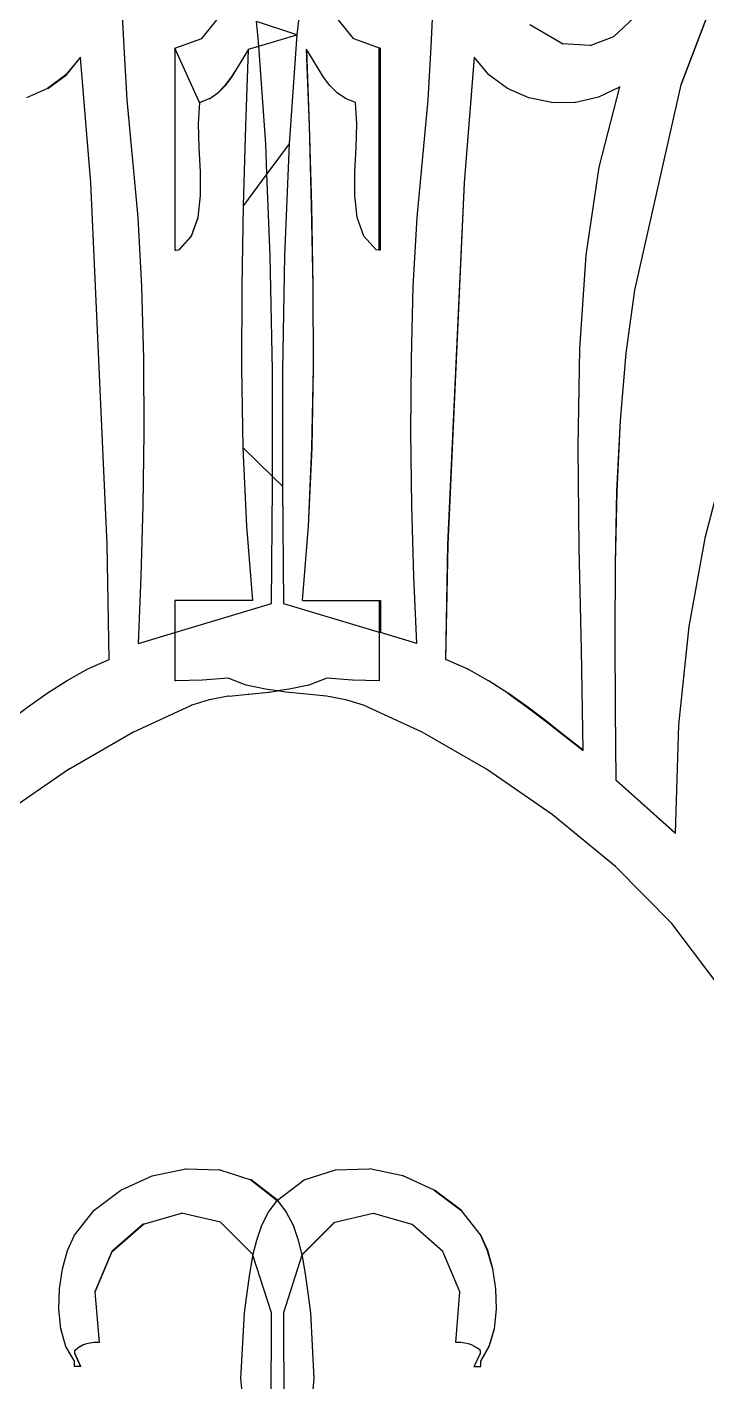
# Model space of a CAD drawing. Header units: inches. Extents: x 3672 to 10975, y -27382 to -746.
# Drawn here: x 4396.46 to 4400.18, y -26882.19 to -26874.79 of the extents above; entities that cross this region are included whole.
import ezdxf

# ---------------------------------------------------------------- set-up
doc = ezdxf.new("R2010")
doc.units = ezdxf.units.IN
doc.header["$LTSCALE"] = 17
doc.header["$MEASUREMENT"] = 0

msp = doc.modelspace()

# ---------------------------------------------------------------- linework, layer by layer
for p, q in [((4400.0348, -26875.1015), (4400.3966, -26874.149)), ((4397.9943, -26874.2786), (4397.9336, -26874.8293)), ((4400.3018, -26874.393), (4400.0327, -26875.1015)), ((4396.9721, -26874.6142), (4396.9861, -26874.8953)), ((4396.9882, -26874.8953), (4396.9743, -26874.6142)), ((4398.6676, -26874.8953), (4398.6815, -26874.6142)), ((4397.4135, -26874.8492), (4397.5353, -26874.6973)), ((4398.1184, -26874.6973), (4398.2401, -26874.8492)), ((4398.2423, -26874.8492), (4398.1205, -26874.6973)), ((4399.6667, -26874.8378), (4399.7745, -26874.7381)), ((4397.9336, -26874.8293), (4397.712, -26874.7559)), ((4397.7201, -26874.8293), (4397.712, -26874.7559)), ((4399.3857, -26874.8777), (4399.2077, -26874.7735)), ((4397.2665, -26874.9024), (4397.4135, -26874.8492)), ((4397.6691, -26874.907), (4397.7245, -26874.8907)), ((4397.7245, -26874.8907), (4397.7201, -26874.8293)), ((4397.7245, -26874.8907), (4397.9336, -26874.8293)), ((4397.7626, -26875.4245), (4397.7245, -26874.8907)), ((4397.9336, -26874.8293), (4397.8911, -26875.4245)), ((4398.2423, -26874.8492), (4398.2401, -26874.8492)), ((4398.2423, -26874.8492), (4398.3828, -26874.9009)), ((4399.3857, -26874.8777), (4399.3879, -26874.8777)), ((4399.536, -26874.8881), (4399.3879, -26874.8777)), ((4399.536, -26874.8881), (4399.6667, -26874.8378)), ((4396.7504, -26874.9509), (4396.6707, -26875.0481)), ((4396.6728, -26875.0481), (4396.7506, -26874.9533)), ((4396.7506, -26874.9533), (4396.7504, -26874.9509)), ((4396.8065, -26875.6389), (4396.7506, -26874.9533)), ((4396.9861, -26874.8953), (4397.0036, -26875.1836)), ((4396.9882, -26874.8953), (4396.9861, -26874.8953)), ((4397.0057, -26875.1836), (4396.9882, -26874.8953)), ((4397.2665, -26874.9024), (4397.2665, -26876.0061)), ((4397.3999, -26875.1997), (4397.2665, -26874.9024)), ((4397.6372, -26874.9584), (4397.6063, -26875.0101)), ((4397.6085, -26875.0101), (4397.6394, -26874.9584)), ((4397.6691, -26874.907), (4397.6372, -26874.9584)), ((4397.6394, -26874.9584), (4397.6372, -26874.9584)), ((4397.6394, -26874.9584), (4397.669, -26874.9107)), ((4397.6542, -26875.3266), (4397.669, -26874.9107)), ((4397.669, -26874.9107), (4397.6691, -26874.907)), ((4397.9845, -26874.907), (4397.9994, -26875.3266)), ((4397.9868, -26874.9107), (4397.9845, -26874.907)), ((4398.0016, -26875.3266), (4397.9868, -26874.9107)), ((4398.0165, -26874.9584), (4397.9868, -26874.9107)), ((4398.0474, -26875.0101), (4398.0165, -26874.9584)), ((4398.3893, -26874.9024), (4398.3828, -26874.9009)), ((4398.3828, -26874.9169), (4398.3828, -26874.9009)), ((4398.3828, -26874.9169), (4398.3893, -26874.9024)), ((4398.3828, -26876.0058), (4398.3828, -26874.9169)), ((4398.3893, -26874.9024), (4398.3893, -26876.0061)), ((4398.6501, -26875.1836), (4398.6676, -26874.8953)), ((4398.9033, -26874.9509), (4398.8472, -26875.6389)), ((4398.8493, -26875.6389), (4398.9052, -26874.9533)), ((4398.9052, -26874.9533), (4398.9033, -26874.9509)), ((4398.983, -26875.0481), (4398.9052, -26874.9533)), ((4397.6063, -26875.0101), (4397.5745, -26875.0598)), ((4397.5767, -26875.0598), (4397.6085, -26875.0101)), ((4397.6063, -26875.0101), (4397.6085, -26875.0101)), ((4398.0792, -26875.0598), (4398.0474, -26875.0101)), ((4396.6707, -26875.0481), (4396.5696, -26875.1225)), ((4396.5718, -26875.1225), (4396.6728, -26875.0481)), ((4396.6728, -26875.0481), (4396.6707, -26875.0481)), ((4397.5399, -26875.1057), (4397.5005, -26875.1456)), ((4397.5026, -26875.1456), (4397.542, -26875.1057)), ((4397.5745, -26875.0598), (4397.5399, -26875.1057)), ((4397.5399, -26875.1057), (4397.542, -26875.1057)), ((4397.542, -26875.1057), (4397.5767, -26875.0598)), ((4397.5745, -26875.0598), (4397.5767, -26875.0598)), ((4398.1138, -26875.1057), (4398.0792, -26875.0598)), ((4398.1532, -26875.1456), (4398.1138, -26875.1057)), ((4399.0841, -26875.1225), (4398.983, -26875.0481)), ((4399.5841, -26875.1689), (4399.6996, -26875.1131)), ((4399.5851, -26875.5517), (4399.6996, -26875.1131)), ((4399.6996, -26875.1131), (4399.6999, -26875.1119)), ((4400.0327, -26875.1015), (4399.7784, -26876.2245)), ((4399.7806, -26876.2245), (4400.0348, -26875.1015)), ((4400.0327, -26875.1015), (4400.0348, -26875.1015)), ((4396.5696, -26875.1225), (4396.4553, -26875.1729)), ((4396.5718, -26875.1225), (4396.5696, -26875.1225)), ((4397.0036, -26875.1836), (4397.0631, -26875.8279)), ((4397.0057, -26875.1836), (4397.0036, -26875.1836)), ((4397.0653, -26875.8279), (4397.0057, -26875.1836)), ((4397.402, -26875.1997), (4397.4544, -26875.1776)), ((4397.4544, -26875.1776), (4397.4566, -26875.1776)), ((4397.4566, -26875.1776), (4397.5005, -26875.1456)), ((4397.5005, -26875.1456), (4397.5026, -26875.1456)), ((4398.1992, -26875.1776), (4398.1532, -26875.1456)), ((4398.2538, -26875.1997), (4398.1992, -26875.1776)), ((4398.5905, -26875.8279), (4398.6501, -26875.1836)), ((4399.2005, -26875.1729), (4399.0841, -26875.1225)), ((4399.3263, -26875.1983), (4399.2005, -26875.1729)), ((4399.4576, -26875.1973), (4399.582, -26875.1689)), ((4399.582, -26875.1689), (4399.5841, -26875.1689)), ((4397.3999, -26875.1997), (4397.3932, -26875.3158)), ((4397.3953, -26875.3158), (4397.402, -26875.1997)), ((4397.3999, -26875.1997), (4397.402, -26875.1997)), ((4398.2605, -26875.3158), (4398.2538, -26875.1997)), ((4399.3263, -26875.1983), (4399.3285, -26875.1983)), ((4399.3285, -26875.1983), (4399.4555, -26875.1973)), ((4399.4555, -26875.1973), (4399.4576, -26875.1973)), ((4397.3932, -26875.3158), (4397.3972, -26875.4443)), ((4397.3932, -26875.3158), (4397.3953, -26875.3158)), ((4397.3994, -26875.4443), (4397.3953, -26875.3158)), ((4397.6416, -26875.7613), (4397.6542, -26875.3266)), ((4397.9994, -26875.3266), (4398.0121, -26875.7613)), ((4398.0016, -26875.3266), (4397.9994, -26875.3266)), ((4398.0142, -26875.7613), (4398.0016, -26875.3266)), ((4398.2565, -26875.4443), (4398.2605, -26875.3158)), ((4397.3972, -26875.4443), (4397.3994, -26875.4443)), ((4397.3972, -26875.4443), (4397.4037, -26875.5776)), ((4397.4058, -26875.5776), (4397.3994, -26875.4443)), ((4397.7693, -26875.5889), (4397.7626, -26875.4245)), ((4397.8911, -26875.4245), (4397.7693, -26875.5889)), ((4397.8911, -26875.4245), (4397.8659, -26876.0368)), ((4398.25, -26875.5776), (4398.2565, -26875.4443)), ((4399.515, -26876.0328), (4399.5851, -26875.5517)), ((4397.4037, -26875.5776), (4397.4058, -26875.5776)), ((4397.4037, -26875.5776), (4397.4043, -26875.7079)), ((4397.4064, -26875.7079), (4397.4058, -26875.5776)), ((4397.7693, -26875.5889), (4397.6416, -26875.7613)), ((4397.7877, -26876.0368), (4397.7693, -26875.5889)), ((4398.2494, -26875.7079), (4398.25, -26875.5776)), ((4396.8962, -26877.6152), (4396.8065, -26875.6389)), ((4397.4043, -26875.7079), (4397.3907, -26875.8277)), ((4397.3928, -26875.8277), (4397.4064, -26875.7079)), ((4397.4043, -26875.7079), (4397.4064, -26875.7079)), ((4398.263, -26875.8277), (4398.2494, -26875.7079)), ((4398.8472, -26875.6389), (4398.7574, -26877.6152)), ((4398.7596, -26877.6152), (4398.8493, -26875.6389)), ((4398.8493, -26875.6389), (4398.8472, -26875.6389)), ((4397.6335, -26876.2042), (4397.6416, -26875.7613)), ((4398.0121, -26875.7613), (4398.0202, -26876.2042)), ((4398.0142, -26875.7613), (4398.0121, -26875.7613)), ((4398.0223, -26876.2042), (4398.0142, -26875.7613)), ((4397.0631, -26875.8279), (4397.0839, -26876.2053)), ((4397.0653, -26875.8279), (4397.0631, -26875.8279)), ((4397.0861, -26876.2053), (4397.0653, -26875.8279)), ((4397.3907, -26875.8277), (4397.3546, -26875.9292)), ((4397.3567, -26875.9292), (4397.3928, -26875.8277)), ((4397.3907, -26875.8277), (4397.3928, -26875.8277)), ((4398.2991, -26875.9292), (4398.263, -26875.8277)), ((4398.5698, -26876.2053), (4398.5905, -26875.8279)), ((4397.3546, -26875.9292), (4397.2877, -26876.0049)), ((4397.2898, -26876.0049), (4397.3567, -26875.9292)), ((4397.3546, -26875.9292), (4397.3567, -26875.9292)), ((4398.366, -26876.0049), (4398.2991, -26875.9292)), ((4397.2665, -26876.0061), (4397.273, -26876.0058)), ((4397.273, -26876.0058), (4397.2877, -26876.0049)), ((4397.2877, -26876.0049), (4397.2898, -26876.0049)), ((4398.3828, -26876.0058), (4398.366, -26876.0049)), ((4398.3893, -26876.0061), (4398.3828, -26876.0058)), ((4397.799, -26876.6624), (4397.7877, -26876.0368)), ((4397.8659, -26876.0368), (4397.8546, -26876.6624)), ((4399.4799, -26876.5462), (4399.515, -26876.0328)), ((4397.0839, -26876.2053), (4397.0946, -26876.6001)), ((4397.0861, -26876.2053), (4397.0839, -26876.2053)), ((4397.0967, -26876.6001), (4397.0861, -26876.2053)), ((4397.6322, -26876.6485), (4397.6335, -26876.2042)), ((4398.0202, -26876.2042), (4398.0215, -26876.6485)), ((4398.0223, -26876.2042), (4398.0202, -26876.2042)), ((4398.0236, -26876.6485), (4398.0223, -26876.2042)), ((4398.5591, -26876.6001), (4398.5698, -26876.2053)), ((4399.7784, -26876.2245), (4399.7314, -26876.5692)), ((4399.7336, -26876.5692), (4399.7806, -26876.2245)), ((4399.7784, -26876.2245), (4399.7806, -26876.2245)), ((4399.4703, -26877.0828), (4399.4799, -26876.5462)), ((4399.7314, -26876.5692), (4399.7, -26876.9378)), ((4399.7022, -26876.9378), (4399.7336, -26876.5692)), ((4399.7314, -26876.5692), (4399.7336, -26876.5692)), ((4397.0946, -26876.6001), (4397.0966, -26877.0025)), ((4397.0967, -26876.6001), (4397.0946, -26876.6001)), ((4397.0987, -26877.0025), (4397.0967, -26876.6001)), ((4397.6399, -26877.0876), (4397.6322, -26876.6485)), ((4397.7999, -26877.2444), (4397.799, -26876.6624)), ((4397.8546, -26876.6624), (4397.8537, -26877.2972)), ((4398.0215, -26876.6485), (4398.0137, -26877.0876)), ((4398.0159, -26877.0876), (4398.0236, -26876.6485)), ((4398.0236, -26876.6485), (4398.0215, -26876.6485)), ((4398.5571, -26877.0025), (4398.5591, -26876.6001)), ((4399.7, -26876.9378), (4399.6815, -26877.3236)), ((4399.6836, -26877.3236), (4399.7022, -26876.9378)), ((4399.7, -26876.9378), (4399.7022, -26876.9378)), ((4397.0966, -26877.0025), (4397.0913, -26877.4027)), ((4397.0935, -26877.4027), (4397.0987, -26877.0025)), ((4397.0987, -26877.0025), (4397.0966, -26877.0025)), ((4398.5624, -26877.4027), (4398.5571, -26877.0025)), ((4397.659, -26877.5145), (4397.6399, -26877.0876)), ((4397.6399, -26877.0876), (4397.7999, -26877.2444)), ((4398.0137, -26877.0876), (4397.9947, -26877.5145)), ((4397.9969, -26877.5145), (4398.0159, -26877.0876)), ((4398.0159, -26877.0876), (4398.0137, -26877.0876)), ((4399.4765, -26877.6337), (4399.4703, -26877.0828)), ((4400.1677, -26877.5723), (4400.2859, -26877.1205)), ((4397.7999, -26877.2444), (4397.8537, -26877.2972)), ((4397.7999, -26877.2972), (4397.7999, -26877.2444)), ((4397.7938, -26877.9372), (4397.7999, -26877.2972)), ((4397.8537, -26877.2972), (4397.8599, -26877.9372)), ((4399.6815, -26877.3236), (4399.6728, -26877.7198)), ((4399.675, -26877.7198), (4399.6836, -26877.3236)), ((4399.6815, -26877.3236), (4399.6836, -26877.3236)), ((4397.0913, -26877.4027), (4397.0802, -26877.7908)), ((4397.0823, -26877.7908), (4397.0935, -26877.4027)), ((4397.0935, -26877.4027), (4397.0913, -26877.4027)), ((4398.5735, -26877.7908), (4398.5624, -26877.4027)), ((4397.6916, -26877.9226), (4397.659, -26877.5145)), ((4397.9947, -26877.5145), (4397.9621, -26877.9226)), ((4397.9643, -26877.9226), (4397.9969, -26877.5145)), ((4397.9969, -26877.5145), (4397.9947, -26877.5145)), ((4396.9075, -26878.2446), (4396.8962, -26877.6152)), ((4398.7574, -26877.6152), (4398.7462, -26878.2446)), ((4398.7484, -26878.2446), (4398.7596, -26877.6152)), ((4398.7574, -26877.6152), (4398.7596, -26877.6152)), ((4399.4889, -26878.1899), (4399.4765, -26877.6337)), ((4400.0781, -26878.0633), (4400.1677, -26877.5723)), ((4399.6728, -26877.7198), (4399.6711, -26878.1197)), ((4399.6728, -26877.7198), (4399.675, -26877.7198)), ((4399.6733, -26878.1197), (4399.675, -26877.7198)), ((4397.0802, -26877.7908), (4397.0645, -26878.1568)), ((4397.0667, -26878.1561), (4397.0823, -26877.7908)), ((4397.0823, -26877.7908), (4397.0802, -26877.7908)), ((4398.5891, -26878.1561), (4398.5735, -26877.7908)), ((4397.2663, -26877.9226), (4397.2663, -26878.0961)), ((4397.6916, -26877.9226), (4397.2663, -26877.9226)), ((4397.9643, -26877.9226), (4397.9621, -26877.9226)), ((4397.9643, -26877.9226), (4398.3828, -26877.9226)), ((4398.3828, -26877.9226), (4398.3895, -26877.9226)), ((4398.3828, -26877.9226), (4398.3829, -26878.0941)), ((4398.3895, -26877.9226), (4398.3896, -26878.0967)), ((4397.2663, -26878.0961), (4397.7938, -26877.9372)), ((4397.8599, -26877.9372), (4398.3829, -26878.0941)), ((4400.0216, -26878.6018), (4400.0781, -26878.0633)), ((4397.0667, -26878.1561), (4397.2663, -26878.0961)), ((4397.2663, -26878.0961), (4397.2662, -26878.3602)), ((4398.3896, -26878.0967), (4398.3829, -26878.0941)), ((4398.3829, -26878.0941), (4398.3831, -26878.3602)), ((4398.5891, -26878.1561), (4398.3896, -26878.0967)), ((4399.6711, -26878.1197), (4399.6733, -26878.1197)), ((4399.6711, -26878.1197), (4399.6736, -26878.5165)), ((4399.6758, -26878.5165), (4399.6733, -26878.1197)), ((4397.0645, -26878.1568), (4397.0667, -26878.1561)), ((4399.4979, -26878.7406), (4399.4889, -26878.1899)), ((4396.6768, -26878.3583), (4396.7901, -26878.2961)), ((4396.7901, -26878.2961), (4396.9075, -26878.2446)), ((4398.7462, -26878.2446), (4398.7484, -26878.2446)), ((4398.8636, -26878.2961), (4398.7484, -26878.2446)), ((4398.8636, -26878.2961), (4398.8657, -26878.2961)), ((4398.9769, -26878.3583), (4398.8657, -26878.2961)), ((4396.5672, -26878.4287), (4396.6768, -26878.3583)), ((4397.2706, -26878.3602), (4397.2662, -26878.3602)), ((4397.4168, -26878.3575), (4397.2706, -26878.3602)), ((4397.5569, -26878.3471), (4397.4168, -26878.3575)), ((4397.6558, -26878.3838), (4397.5569, -26878.3471)), ((4398.0967, -26878.3471), (4397.9978, -26878.3838)), ((4398.2369, -26878.3575), (4398.0967, -26878.3471)), ((4398.3831, -26878.3602), (4398.2369, -26878.3575)), ((4398.9769, -26878.3583), (4398.979, -26878.3583)), ((4399.0865, -26878.4287), (4398.979, -26878.3583)), ((4396.4607, -26878.5048), (4396.5672, -26878.4287)), ((4397.5581, -26878.4456), (4397.4552, -26878.4641)), ((4397.5603, -26878.4456), (4397.5581, -26878.4456)), ((4397.5603, -26878.4456), (4397.6683, -26878.4332)), ((4397.7623, -26878.4071), (4397.6558, -26878.3838)), ((4397.6705, -26878.4332), (4397.6683, -26878.4332)), ((4397.6705, -26878.4332), (4397.7804, -26878.422)), ((4397.8268, -26878.4158), (4397.7623, -26878.4071)), ((4397.7826, -26878.422), (4397.7804, -26878.422)), ((4397.7826, -26878.422), (4397.8268, -26878.4158)), ((4397.8268, -26878.4158), (4397.8279, -26878.4159)), ((4397.8914, -26878.4071), (4397.8279, -26878.4159)), ((4397.8732, -26878.422), (4397.8279, -26878.4159)), ((4397.9854, -26878.4332), (4397.8732, -26878.422)), ((4397.9978, -26878.3838), (4397.8914, -26878.4071)), ((4398.0956, -26878.4456), (4397.9854, -26878.4332)), ((4398.2007, -26878.4641), (4398.0956, -26878.4456)), ((4399.0865, -26878.4287), (4399.0887, -26878.4287)), ((4399.0865, -26878.4287), (4399.193, -26878.5048)), ((4399.1951, -26878.5048), (4399.0887, -26878.4287)), ((4396.3569, -26878.5841), (4396.4607, -26878.5048)), ((4397.0382, -26878.6418), (4397.3562, -26878.4935)), ((4397.3584, -26878.4935), (4397.3562, -26878.4935)), ((4397.453, -26878.4641), (4397.3584, -26878.4935)), ((4397.4552, -26878.4641), (4397.453, -26878.4641)), ((4398.2974, -26878.4935), (4398.2007, -26878.4641)), ((4398.6177, -26878.6418), (4398.2974, -26878.4935)), ((4399.193, -26878.5048), (4399.2967, -26878.5841)), ((4399.193, -26878.5048), (4399.1951, -26878.5048)), ((4399.2989, -26878.5841), (4399.1951, -26878.5048)), ((4399.6736, -26878.5165), (4399.6758, -26878.5165)), ((4399.6736, -26878.5165), (4399.6774, -26878.9034)), ((4399.6796, -26878.9034), (4399.6758, -26878.5165)), ((4399.2967, -26878.5841), (4399.3982, -26878.6641)), ((4399.2967, -26878.5841), (4399.2989, -26878.5841)), ((4399.4004, -26878.6641), (4399.2989, -26878.5841)), ((4396.6863, -26878.8445), (4397.036, -26878.6418)), ((4397.0382, -26878.6418), (4397.036, -26878.6418)), ((4398.9695, -26878.8445), (4398.6177, -26878.6418)), ((4399.3982, -26878.6641), (4399.4004, -26878.6641)), ((4399.3982, -26878.6641), (4399.4979, -26878.7424)), ((4399.4979, -26878.7406), (4399.4004, -26878.6641)), ((4400.0028, -26879.1943), (4400.0216, -26878.6018)), ((4399.4979, -26878.7424), (4399.4979, -26878.7406)), ((4396.326, -26879.0923), (4396.6842, -26878.8445)), ((4396.6863, -26878.8445), (4396.6842, -26878.8445)), ((4399.3298, -26879.0923), (4398.9695, -26878.8445)), ((4399.6774, -26878.9034), (4399.6796, -26878.9034)), ((4399.6774, -26878.9034), (4400.0028, -26879.1962)), ((4400.0028, -26879.1943), (4399.6796, -26878.9034)), ((4399.6757, -26879.3762), (4399.3298, -26879.0923)), ((4400.0028, -26879.1962), (4400.0028, -26879.1943)), ((4399.9839, -26879.6869), (4399.6757, -26879.3762)), ((4400.2315, -26880.0155), (4399.9839, -26879.6869)), ((4397.1412, -26881.0673), (4397.3252, -26881.0285)), ((4397.3274, -26881.0285), (4397.3252, -26881.0285)), ((4397.3274, -26881.0285), (4397.5093, -26881.034)), ((4397.5115, -26881.034), (4397.5093, -26881.034)), ((4397.5115, -26881.034), (4397.6809, -26881.0898)), ((4397.9727, -26881.0898), (4398.1444, -26881.034)), ((4398.1444, -26881.034), (4398.3285, -26881.0285)), ((4398.3285, -26881.0285), (4398.3306, -26881.0285)), ((4398.5124, -26881.0673), (4398.3306, -26881.0285)), ((4396.9701, -26881.1447), (4397.1412, -26881.0673)), ((4397.6831, -26881.0898), (4397.6809, -26881.0898)), ((4397.6809, -26881.0898), (4397.8262, -26881.2017)), ((4397.8279, -26881.2004), (4397.6831, -26881.0898)), ((4397.8279, -26881.2004), (4397.9727, -26881.0898)), ((4398.5124, -26881.0673), (4398.5146, -26881.0673)), ((4398.6836, -26881.1447), (4398.5146, -26881.0673)), ((4396.8244, -26881.2549), (4396.9701, -26881.1447)), ((4398.6836, -26881.1447), (4398.6858, -26881.1447)), ((4398.6836, -26881.1447), (4398.8293, -26881.2549)), ((4398.8315, -26881.2549), (4398.6858, -26881.1447)), ((4396.7167, -26881.392), (4396.8244, -26881.2549)), ((4397.7416, -26881.3374), (4397.7785, -26881.2651)), ((4397.7785, -26881.2651), (4397.8262, -26881.2017)), ((4397.8262, -26881.2017), (4397.8275, -26881.2017)), ((4397.8275, -26881.2017), (4397.8279, -26881.2004)), ((4397.8275, -26881.2017), (4397.8752, -26881.2651)), ((4397.8752, -26881.2651), (4397.9121, -26881.3374)), ((4398.8293, -26881.2549), (4398.8315, -26881.2549)), ((4398.8293, -26881.2549), (4398.9369, -26881.392)), ((4398.9391, -26881.392), (4398.8315, -26881.2549)), ((4397.0926, -26881.3312), (4396.9218, -26881.4806)), ((4396.924, -26881.4806), (4397.0948, -26881.3312)), ((4397.0948, -26881.3312), (4397.0926, -26881.3312)), ((4397.0948, -26881.3312), (4397.3031, -26881.2721)), ((4397.5154, -26881.3212), (4397.3031, -26881.2721)), ((4397.6917, -26881.4966), (4397.5154, -26881.3212)), ((4397.7135, -26881.4181), (4397.7416, -26881.3374)), ((4397.9121, -26881.3374), (4397.9402, -26881.4181)), ((4398.1382, -26881.3212), (4397.962, -26881.4966)), ((4397.9642, -26881.4966), (4398.1404, -26881.3212)), ((4398.1382, -26881.3212), (4398.1404, -26881.3212)), ((4398.1404, -26881.3212), (4398.3506, -26881.2721)), ((4398.3506, -26881.2721), (4398.5611, -26881.3312)), ((4398.7318, -26881.4806), (4398.5611, -26881.3312)), ((4396.6794, -26881.4754), (4396.7167, -26881.392)), ((4398.9369, -26881.392), (4398.9743, -26881.4754)), ((4398.9369, -26881.392), (4398.9391, -26881.392)), ((4398.9764, -26881.4754), (4398.9391, -26881.392)), ((4396.6515, -26881.5752), (4396.6794, -26881.4754)), ((4396.9218, -26881.4806), (4396.8288, -26881.7021)), ((4396.831, -26881.7021), (4396.924, -26881.4806)), ((4396.924, -26881.4806), (4396.9218, -26881.4806)), ((4397.6932, -26881.5016), (4397.7135, -26881.4181)), ((4397.9402, -26881.4181), (4397.9604, -26881.5016)), ((4398.8249, -26881.7021), (4398.7318, -26881.4806)), ((4398.9743, -26881.4754), (4398.9764, -26881.4754)), ((4398.9743, -26881.4754), (4399.0022, -26881.5752)), ((4399.0043, -26881.5752), (4398.9764, -26881.4754)), ((4397.6751, -26881.6031), (4397.692, -26881.5068)), ((4397.6932, -26881.5016), (4397.6917, -26881.4966)), ((4397.692, -26881.5068), (4397.6932, -26881.5016)), ((4397.7938, -26881.8165), (4397.6932, -26881.5016)), ((4397.9604, -26881.5016), (4397.8599, -26881.8165)), ((4397.9617, -26881.4977), (4397.9604, -26881.5016)), ((4397.9604, -26881.5016), (4397.9614, -26881.5054)), ((4397.9614, -26881.5054), (4397.9626, -26881.5016)), ((4397.9614, -26881.5054), (4397.9617, -26881.5068)), ((4397.962, -26881.4966), (4397.9617, -26881.4977)), ((4397.9626, -26881.5016), (4397.9617, -26881.4977)), ((4397.9617, -26881.5068), (4397.9786, -26881.6031)), ((4397.9639, -26881.5068), (4397.9617, -26881.5068)), ((4397.962, -26881.4966), (4397.9642, -26881.4966)), ((4397.9626, -26881.5016), (4397.9642, -26881.4966)), ((4397.9639, -26881.5068), (4397.9626, -26881.5016)), ((4397.9808, -26881.6031), (4397.9639, -26881.5068)), ((4396.6349, -26881.6844), (4396.6515, -26881.5752)), ((4397.6607, -26881.7065), (4397.6751, -26881.6031)), ((4397.9786, -26881.6031), (4397.993, -26881.7065)), ((4397.9808, -26881.6031), (4397.9786, -26881.6031)), ((4397.9952, -26881.7065), (4397.9808, -26881.6031)), ((4399.0022, -26881.5752), (4399.0043, -26881.5752)), ((4399.0022, -26881.5752), (4399.0188, -26881.6844)), ((4399.021, -26881.6844), (4399.0043, -26881.5752)), ((4396.6313, -26881.7962), (4396.6349, -26881.6844)), ((4396.831, -26881.7021), (4396.8288, -26881.7021)), ((4396.8288, -26881.7021), (4396.8514, -26881.9776)), ((4396.8535, -26881.9776), (4396.831, -26881.7021)), ((4397.6467, -26881.8165), (4397.6607, -26881.7065)), ((4397.993, -26881.7065), (4398.007, -26881.8165)), ((4397.9952, -26881.7065), (4397.993, -26881.7065)), ((4398.0091, -26881.8165), (4397.9952, -26881.7065)), ((4398.8023, -26881.9776), (4398.8249, -26881.7021)), ((4399.0188, -26881.6844), (4399.021, -26881.6844)), ((4399.0188, -26881.6844), (4399.0224, -26881.7962)), ((4399.0246, -26881.7962), (4399.021, -26881.6844)), ((4396.6425, -26881.904), (4396.6313, -26881.7962)), ((4397.6275, -26882.1759), (4397.6467, -26881.8165)), ((4397.7923, -26882.3471), (4397.7938, -26881.8165)), ((4397.8599, -26881.8165), (4397.8614, -26882.3471)), ((4398.0091, -26881.8165), (4398.007, -26881.8165)), ((4398.007, -26881.8165), (4398.0261, -26882.1759)), ((4398.0283, -26882.1759), (4398.0091, -26881.8165)), ((4399.0224, -26881.7962), (4399.0112, -26881.904)), ((4399.0133, -26881.904), (4399.0246, -26881.7962)), ((4399.0224, -26881.7962), (4399.0246, -26881.7962)), ((4396.6704, -26882.0009), (4396.6425, -26881.904)), ((4396.6449, -26881.9049), (4396.6454, -26881.9067)), ((4399.0112, -26881.904), (4398.9833, -26882.0009)), ((4398.9854, -26882.0009), (4399.0133, -26881.904)), ((4399.0112, -26881.904), (4399.0133, -26881.904)), ((4396.7167, -26882.08), (4396.6704, -26882.0009)), ((4396.7489, -26882.0001), (4396.7354, -26882.0099)), ((4396.7511, -26882.0001), (4396.7489, -26882.0001)), ((4396.7649, -26881.9921), (4396.7511, -26882.0001)), ((4396.767, -26881.9921), (4396.7649, -26881.9921)), ((4396.7821, -26881.9858), (4396.767, -26881.9921)), ((4396.7843, -26881.9858), (4396.7821, -26881.9858)), ((4396.8016, -26881.9813), (4396.7843, -26881.9858)), ((4396.8037, -26881.9813), (4396.8016, -26881.9813)), ((4396.8243, -26881.9786), (4396.8037, -26881.9813)), ((4396.8265, -26881.9786), (4396.8243, -26881.9786)), ((4396.8514, -26881.9776), (4396.8265, -26881.9786)), ((4396.8535, -26881.9776), (4396.8514, -26881.9776)), ((4398.8293, -26881.9786), (4398.8023, -26881.9776)), ((4398.8521, -26881.9813), (4398.8293, -26881.9786)), ((4398.8716, -26881.9858), (4398.8521, -26881.9813)), ((4398.8888, -26881.9921), (4398.8716, -26881.9858)), ((4398.9047, -26882.0001), (4398.8888, -26881.9921)), ((4398.9205, -26882.0099), (4398.9047, -26882.0001)), ((4398.9833, -26882.0009), (4398.9369, -26882.08)), ((4398.9391, -26882.08), (4398.9854, -26882.0009)), ((4398.9833, -26882.0009), (4398.9854, -26882.0009)), ((4396.7189, -26882.0215), (4396.7167, -26882.0215)), ((4396.7167, -26882.0215), (4396.7167, -26882.0361)), ((4396.7189, -26882.0361), (4396.7167, -26882.0361)), ((4396.7167, -26882.0361), (4396.7504, -26882.1093)), ((4396.7189, -26882.0215), (4396.7332, -26882.0099)), ((4396.7189, -26882.0361), (4396.7189, -26882.0215)), ((4396.7526, -26882.1093), (4396.7189, -26882.0361)), ((4396.7354, -26882.0099), (4396.7332, -26882.0099)), ((4398.9033, -26882.1093), (4398.9369, -26882.0361)), ((4398.9369, -26882.0215), (4398.9205, -26882.0099)), ((4398.9369, -26882.0361), (4398.9369, -26882.0215)), ((4396.7167, -26882.1093), (4396.7167, -26882.08)), ((4396.7504, -26882.1093), (4396.7167, -26882.1093)), ((4396.7526, -26882.1093), (4396.7504, -26882.1093)), ((4398.9033, -26882.1093), (4398.9369, -26882.1093)), ((4398.9369, -26882.08), (4398.9391, -26882.08)), ((4398.9369, -26882.08), (4398.9369, -26882.1093)), ((4398.9369, -26882.1093), (4398.9391, -26882.1093)), ((4398.9391, -26882.1093), (4398.9391, -26882.08)), ((4397.6596, -26882.512), (4397.6275, -26882.1759)), ((4398.0261, -26882.1759), (4397.994, -26882.512)), ((4397.9962, -26882.512), (4398.0283, -26882.1759)), ((4398.0283, -26882.1759), (4398.0261, -26882.1759))]:
    msp.add_line(p, q)

doc.saveas('drawing.dxf')
